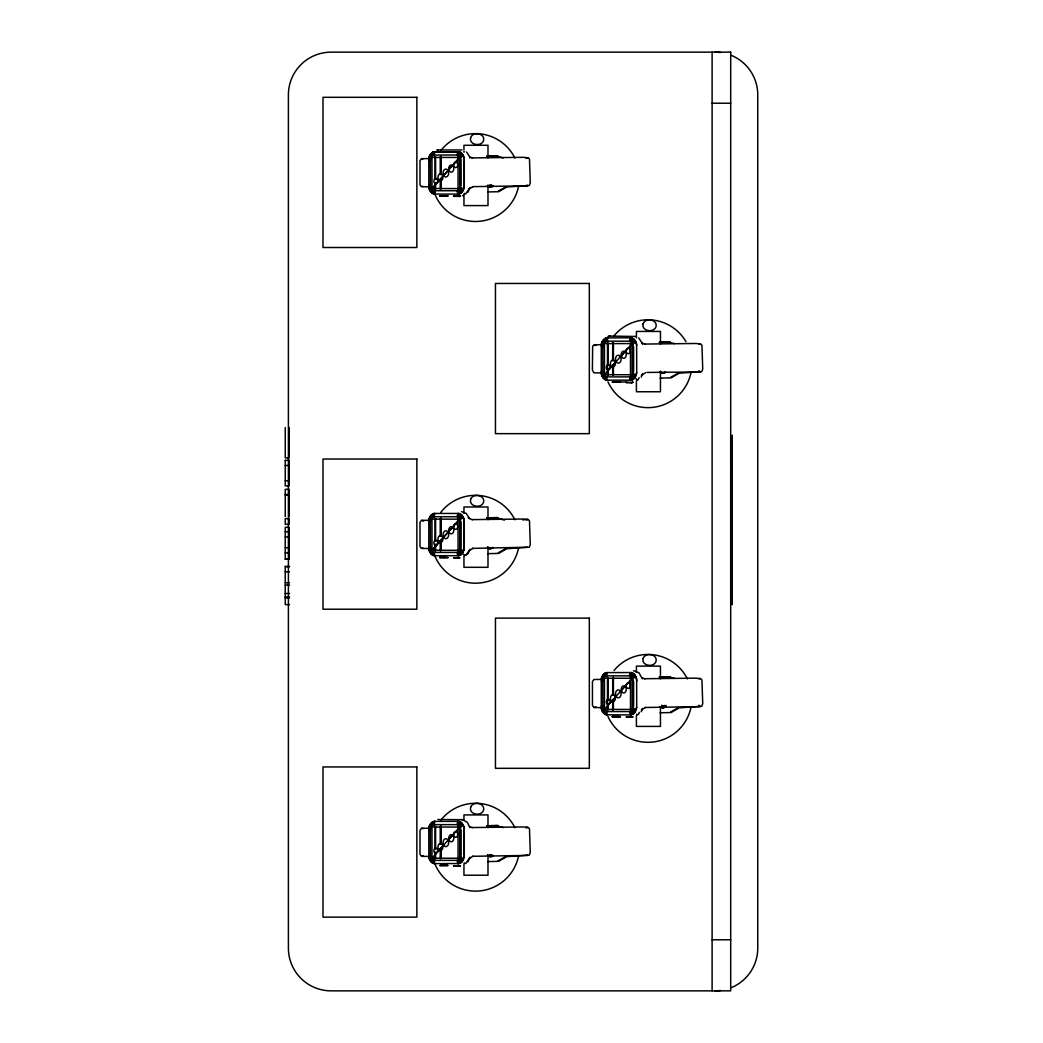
<?xml version="1.0" encoding="UTF-8"?>
<svg xmlns="http://www.w3.org/2000/svg" width="1043" height="1043" viewBox="0 0 1043 1043"><rect width="100%" height="100%" fill="white"/><g stroke="black" fill="none" stroke-linecap="round" stroke-linejoin="round"><path stroke-width="1.5" d="M435.009 194.089L434.162 194.011A8.787 6.219 -90 0 1 428.816 186.449L428.816 159.305A8.787 6.219 90 0 1 434.162 151.73L458.894 151.73A8.787 6.219 90 0 1 464.252 159.305L464.304 185.25L463.418 189.643L461.162 192.825L458.046 194.089L435.009 194.089L435.022 182.616M435.022 179.37L435.035 156.619M430.394 521.461C426.092 520.679 431.919 512.726 435.009 513.469L458.894 513.443A8.787 6.219 90 0 1 464.252 521.018L464.252 548.149A8.787 6.219 -90 0 1 458.894 555.723L435.009 555.71A5.345 3.781 -87.3 0 1 434.292 552.438L431.867 551.317L430.394 547.718L430.355 522.321L431.489 518.332L434.318 516.728L457.199 516.728L459.233 517.458L461.149 522.321L461.149 546.845L460.028 550.847L457.199 552.438L434.318 552.438M435.009 550.834L435.022 544.329M435.022 541.082L435.035 518.332M464.187 856.068L462.44 861.088L458.894 863.552L435.009 863.63A5.345 3.781 -87.3 0 1 434.292 860.371L431.867 859.236L430.394 855.638L430.355 830.254L431.489 826.252L434.318 824.648L457.199 824.648L459.233 825.391L461.149 830.254L461.149 854.778L460.028 858.767L457.199 860.371L434.318 860.371M435.009 858.754L435.022 852.261M435.022 849.015L435.035 826.265M607.469 380.252L606.622 380.174A8.787 6.219 -90 0 1 601.276 372.599L601.276 345.468A8.787 6.219 90 0 1 606.622 337.893L630.507 337.815L633.622 339.079L635.878 342.26A8.696 6.154 -90 0 1 636.647 345.481L636.712 372.599A8.787 6.219 -90 0 1 631.354 380.174L607.469 380.16A5.345 3.781 -87.3 0 1 606.752 376.888L604.327 375.754L602.854 372.168L602.815 346.771L603.949 342.769L606.765 341.178L629.659 341.178L631.693 341.908L633.609 346.771L633.609 371.295L632.475 375.297L629.659 376.888L606.765 376.888M607.469 375.284L607.495 337.815M630.259 675.903A5.358 3.755 -79.5 0 1 631.354 672.67L633.622 673.752L635.878 676.933A8.696 6.154 -90 0 1 636.647 680.14L636.712 707.271L634.287 713.021L630.507 714.924L607.469 714.82A5.345 3.781 -87.3 0 1 606.752 711.561L604.327 710.426L602.854 706.828L602.815 681.444L603.949 677.442L606.765 675.838L629.659 675.838L631.693 676.581L633.609 681.444L633.609 705.968L632.475 709.957L629.659 711.561L606.765 711.561M607.469 709.957L607.495 677.455M606.752 675.838A5.345 3.781 87.3 0 1 607.482 672.592L606.622 672.566A8.787 6.219 90 0 0 601.276 680.127L601.276 707.271A8.787 6.219 -90 0 0 606.622 714.846L607.469 714.924M613.323 375.284L613.323 367.136M613.336 360.63L613.336 342.704L613.336 360.63M613.323 709.957L613.323 701.809M613.336 695.29L613.336 677.376L613.336 695.29M430.355 160.609L431.15 157.141L433.692 155.068L457.199 155.016L459.65 156.15L461.11 159.748L461.149 185.132L459.65 189.604L457.199 190.739L434.318 190.739L432.284 189.995L430.394 186.006L430.355 160.609L428.829 160.505M435.009 555.802L434.162 555.723A8.787 6.219 -90 0 1 428.816 548.149L428.816 521.018A8.787 6.219 90 0 1 434.162 513.443L435.035 513.469A5.345 3.781 87.3 0 0 434.292 516.728M435.009 863.734L434.162 863.656A8.787 6.219 -90 0 1 428.816 856.081L428.816 828.937A8.787 6.219 90 0 1 434.162 821.376L458.894 821.376A8.787 6.219 90 0 1 464.252 828.937L464.252 856.081A8.787 6.219 -90 0 1 458.894 863.656A5.358 3.755 79.5 0 1 457.799 860.319M606.139 341.23A5.358 3.755 79.5 0 1 606.648 337.997C603.597 337.841 598.447 346.654 602.815 346.771M433.679 155.068A5.358 3.755 79.5 0 1 434.188 151.835C431.528 151.809 426.222 159.149 430.394 159.748M434.292 824.648A5.345 3.781 87.3 0 1 435.022 821.402C431.958 820.606 426.079 828.611 430.394 829.381M636.647 372.586L634.9 377.605L631.354 380.082A5.358 3.755 79.5 0 1 630.259 376.836M606.139 675.903A5.358 3.755 79.5 0 1 606.648 672.67C603.988 672.631 598.682 679.971 602.854 680.571M469.937 187.571L467.994 192.186M469.937 549.283L467.994 553.898M469.937 857.216L467.994 861.831M642.397 708.406L641.236 711.795M642.384 373.863L641.236 377.123M639.255 377.709L637.599 380.252L636.113 378.739M638.968 713.438L639.255 712.382M457.799 552.386A5.358 3.755 79.5 0 0 458.894 555.619L462.44 553.155L464.031 549.257L464.187 521.031A8.696 6.154 -90 0 0 463.418 517.81L461.827 515.268L458.894 513.534A5.358 3.755 -79.5 0 0 457.799 516.78M464.617 555.619L466.508 554.315M437.395 544.172L436.261 545.411A2.66 1.877 -90 0 1 433.888 542.842A2.66 1.877 -90 0 1 436.261 540.274A2.66 1.877 -90 0 1 437.395 544.172L459.728 519.14L431.985 519.14L431.985 550.3L459.728 550.3L459.728 519.14L431.971 550.248L437.33 544.29M609.855 368.609L608.721 369.848A2.66 1.877 -90 0 1 606.348 367.279A2.66 1.877 -90 0 1 608.721 364.711A2.66 1.877 -90 0 1 609.855 368.609L615.292 362.56L615.057 361.765A3.507 2.477 -90 0 0 611.159 361.034A3.507 2.477 -90 0 0 611.667 366.562L612.267 366.914A3.507 2.477 -90 0 0 615.305 362.612M437.395 852.092L436.261 853.33A2.66 1.877 -90 0 1 433.888 850.762A2.66 1.877 -90 0 1 436.261 848.194A2.66 1.877 -90 0 1 437.395 852.092L442.832 846.042M609.855 703.282L608.721 704.52A2.66 1.877 -90 0 1 606.348 701.952A2.66 1.877 -90 0 1 608.721 699.384A2.66 1.877 -90 0 1 609.855 703.282L615.292 697.232M666.06 705.381C665.212 707.975 661.536 708.875 659.854 706.541M459.481 557.731L460.041 557.731M631.941 716.854L627.026 716.919M466.13 555.124L469.35 550.378L468.946 550.939L473.027 548.266M641.81 374.828L641.406 375.389L645.487 372.716M641.81 709.501L641.406 710.061L645.487 707.389M459.989 196.097L459.311 196.253M632.501 382.181L631.745 382.638M459.989 865.729L459.311 865.899M632.449 716.919L631.523 717.089M459.35 196.214L454.565 196.097M459.35 865.859L454.565 865.729M447.955 557.47L446.873 557.523M460.445 196.097L459.546 196.475L460.511 196.019M632.853 382.181L632.019 382.585M460.445 865.729L459.546 866.107L460.511 865.664M632.788 716.919L632.019 717.258M621.315 355.806L626.348 350.148M448.855 839.276L453.888 833.618M621.315 690.479L626.348 684.808M632.188 343.59L604.432 374.698L632.188 374.75L632.188 343.59L604.445 343.59L604.445 374.75M431.971 858.167L459.728 827.06L431.985 827.06L431.985 858.233L459.728 858.233L459.728 827.06M604.432 709.357L632.188 678.25L604.445 678.25L604.445 709.423L632.188 709.423L632.188 678.25M632.971 382.181L632.175 382.638M632.905 716.919L632.149 717.193M423.406 855.547L421.437 856.303L419.99 854.243L419.99 830.371L421.437 828.311L429.507 828.207M595.866 706.737L593.897 707.506L592.45 705.433L592.45 681.574L593.897 679.501L602.711 679.397M638.59 714.246L637.599 714.924L636.569 714.22M665.956 706.541L663.192 708.067L660.362 706.672M493 185.589L491.253 186.919L489.206 186.971M665.46 371.751L663.713 373.081L661.666 373.133M493 547.301L491.253 548.631L489.206 548.683M493 855.234L490.731 856.877L487.394 855.351M631.706 717.154L626.973 717.271M606.139 376.836A5.358 3.755 -79.5 0 0 606.648 380.069C603.988 380.108 598.682 372.755 602.854 372.168M433.679 860.319A5.358 3.755 -79.5 0 0 434.188 863.552C431.528 863.578 426.222 856.238 430.394 855.638M526.65 158.119L527.68 157.715L525.724 157.988M699.11 344.281L700.14 343.864M526.65 519.831L527.68 519.414L522.726 519.909M699.11 678.954L700.14 678.537M526.65 827.764L527.68 827.347L525.724 827.634M422.989 186.371L420.942 186.371L419.99 184.598L419.99 160.739L421.437 158.666L429.507 158.562M422.989 548.083L420.942 548.083L419.99 546.31L419.99 522.452L421.437 520.379L429.507 520.274M498.15 191.195L506.129 186.697M670.61 377.357L678.589 372.859M498.15 552.907L506.129 548.409M670.61 712.03L678.589 707.532M498.15 860.84L506.129 856.342M492.7 186.528L489.702 187.101L487.394 185.719M665.16 372.69L662.162 373.251L659.854 371.869M492.7 548.24L489.702 548.801L487.394 547.432M491.748 856.681L492.7 856.173M473.027 186.554L468.946 189.226L469.35 188.666L465.66 193.92L464.109 193.398M473.027 856.199L468.946 858.858L469.35 858.311L465.66 863.565L464.109 863.03M463.522 151.835L464.578 151.848M462.544 195.719L463.496 195.458M607.873 336.459L609.386 336.133M472.57 186.658L527.745 185.81L526.806 185.067M472.57 548.37L527.25 547.236M645.03 707.48L700.205 706.632L698.927 705.29M472.57 856.29L527.745 855.443L526.806 854.699M430.394 186.006C426.209 186.775 431.815 194.676 435.009 193.998A5.345 3.781 -87.3 0 1 434.292 190.739M602.711 344.725L594.432 344.725L592.659 346.198L592.385 370.004L593.897 372.833L602.711 372.925M430.394 547.718C426.326 548.318 431.437 555.58 434.175 555.632A5.358 3.755 -79.5 0 1 433.679 552.386M602.854 706.828C598.982 707.649 603.819 714.651 606.635 714.742A5.358 3.755 -79.5 0 1 606.139 711.509M441.306 557.47L439.755 557.379L446.352 557.431M428.829 185.237L430.355 185.132M428.829 546.949L430.355 546.845M601.289 706.072L602.815 705.968M459.35 196.475L454.018 196.097M627.182 382.638L631.875 382.625L626.413 382.181M459.35 866.107L454.018 865.729M619.333 381.973C624.001 381.608 606.348 382.142 614.888 381.829M496.312 156.059L503.169 157.91M668.772 342.208L674.313 343.564M496.312 517.758L504.486 520.131M668.772 676.881L674.313 678.237M496.312 825.691L503.169 827.555M437.343 149.931L461.984 149.97M609.803 336.094L635.956 336.459M436.926 149.97L437.891 149.879M464.239 160.505L464.252 186.449A8.787 6.219 -90 0 1 458.894 194.011L458.046 193.998A5.345 3.781 87.3 0 1 457.186 190.739M608.825 336.185L610.351 336.042M629.646 711.561A5.345 3.781 87.3 0 0 630.52 714.82L631.354 714.742A8.787 6.219 -90 0 0 636.712 707.271M602.815 371.295L601.329 371.386L601.342 372.586M430.355 854.778L428.829 854.882L428.882 856.068M646.895 372.442L700.205 371.96L698.927 370.63M442.428 865.312C433.966 865.573 451.567 865.103 446.873 865.455M486.859 156.215L497.876 155.889L486.872 156.137M659.319 342.378L670.336 342.039L659.332 342.287M486.859 517.928L497.876 517.602L486.872 517.836M486.859 825.86L497.876 825.521L486.872 825.769M487.642 191.951L498.658 191.703L506.676 187.023L529.309 185.485L530.274 182.929L529.492 159.136L528.214 157.793L523.495 157.324L471.957 157.897M660.102 378.114L671.105 377.866L679.136 373.185L701.756 371.647L702.734 369.092L701.952 345.298L700.674 343.955L695.955 343.486L644.418 344.06M487.642 553.664L498.658 553.416L506.676 548.735L529.309 547.197L530.274 544.642L529.492 520.848L528.214 519.505L523.495 519.036L471.957 519.61M660.102 712.786L671.105 712.538L679.136 707.845L701.756 706.307L702.734 703.751L701.952 679.971L700.674 678.628L695.955 678.159L644.418 678.732M487.642 861.583L498.658 861.349L506.676 856.655L529.309 855.117L530.274 852.561L529.492 828.781L528.214 827.438L523.495 826.956L471.957 827.542M712.108 103.231L730.7 103.231M464.187 159.318A8.696 6.154 -90 0 0 463.418 156.098L461.162 152.917L458.894 151.835L435.035 151.757A5.345 3.781 87.3 0 0 434.292 155.016M421.972 186.775L429.507 186.775M439.703 195.993L447.955 195.993M615.761 381.973L616.961 381.973M619.998 382.025L625.996 382.025M612.163 382.155L620.416 382.155M285.247 460.354L289.12 460.354M730.7 464.813L732.251 464.813M285.247 465.478L289.12 465.478M730.7 469.298L732.251 469.298M285.247 480.745L289.12 480.745M730.7 484.552L732.251 484.552M285.247 494.46L289.12 494.46M285.247 495.021L289.12 495.021M730.7 521.865L732.251 521.865M285.247 531.708L289.12 531.708M730.7 532.256L732.251 532.256M285.247 536.936L289.12 536.936M285.247 547.692L289.12 547.692M421.972 548.488L429.507 548.488M285.247 552.881L289.12 552.881M443.301 557.523L444.501 557.523M439.703 557.705L447.955 557.705M459.389 557.966L454.513 557.731M454.448 558.135L453.549 557.809L459.389 558.188M285.247 559.165L289.12 559.165L289.12 527.315L285.247 527.315L285.247 559.191L289.12 559.191M289.511 566.505L285.247 566.505L285.247 604.627L289.511 604.562M285.247 566.571L289.511 566.597M285.247 571.773L289.511 571.773M730.7 581.016L732.251 581.016M285.247 582.75L289.511 582.75M285.247 585.097L289.511 585.097M285.247 593.506L289.511 593.506M285.247 596.935L289.511 596.935M285.247 597.952L289.511 597.952M730.7 603.962L732.251 603.962M730.7 604.392L732.251 604.392M607.495 672.579L631.354 672.566A8.787 6.219 90 0 1 636.712 680.127L636.699 681.34M594.432 707.597L602.711 707.597M612.163 716.828L620.416 716.828M437.891 819.524L462.544 819.668L467.316 822.353L469.924 827.686M421.972 856.407L429.507 856.407M443.301 865.455L444.501 865.455M439.703 865.638L447.955 865.638M712.108 939.769L730.7 939.769M454.383 196.475L453.483 196.019L454.461 196.475M626.843 382.638L626.217 382.429L626.973 382.612M626.009 716.919L626.478 716.919M454.383 866.107L453.483 865.664L454.461 866.107M430.355 522.321L428.829 522.217M602.815 681.444L601.394 681.353M430.355 830.254L428.829 830.15M617.678 381.764L618.812 381.881M445.218 865.247L446.352 865.364M446.873 195.81L447.955 195.758L439.755 195.784L446.352 195.719M619.333 716.645L620.416 716.593L612.163 716.554L618.812 716.554M630.507 337.906L631.354 337.893A8.787 6.219 90 0 1 636.712 345.468M461.58 511.644L466.208 513.417L469.637 518.606L472.414 519.714M633.479 670.714L639.033 672.839L642.384 678.876M461.58 819.576L462.544 819.668M489.206 856.603L490.236 856.759M421.972 158.562L422.989 158.966M602.854 345.898L601.394 345.507M594.432 344.725L595.866 345.585M421.972 520.274L423.406 521.135M421.972 828.207L422.989 828.598M464.187 828.95A8.696 6.154 -90 0 0 463.418 825.743L461.162 822.562L458.894 821.467A5.358 3.755 -79.5 0 0 457.799 824.713M472.414 158.001L469.676 156.906L466.573 152.004M644.874 344.164L642.136 343.069L638.668 337.867M644.874 678.837L642.136 677.741M472.414 827.647L469.676 826.551M469.676 518.619L468.229 517.706M487.902 185.837L488.737 186.619M660.362 371.999L661.197 372.781M487.902 547.549L488.737 548.331M487.902 855.482L488.737 856.251M463.653 554.289L464.109 555.111M642.097 343.043L642.384 344.203M469.637 156.893L469.924 158.041M732.251 435.166L732.251 604.549M712.108 52.15L712.108 990.85M660.454 344.138L660.454 331.439L636.413 331.439L636.413 337.789M660.454 371.112L660.454 391.751L636.413 391.751L636.413 380.643M660.454 678.81L660.454 666.112L636.413 666.112L636.413 672.461M660.454 707.376L660.454 726.41L636.413 726.41L636.413 715.302M630.507 342.782L630.507 375.284M630.507 380.16L630.507 380.252A5.345 3.781 87.3 0 1 629.646 376.888M630.507 672.487L630.507 672.579A5.345 3.781 -87.3 0 0 629.646 675.838M630.507 677.455L630.507 709.957M613.336 367.136L613.336 375.284M613.336 701.809L613.336 709.957M612.684 343.004L612.684 360.709M612.684 365.545L612.684 375.206M612.684 677.676L612.684 695.381M612.684 700.218L612.684 709.866M608.056 343.004L608.056 365.545M608.056 368.766L608.056 375.206M608.056 677.676L608.056 700.218M608.056 703.438L608.056 709.866M487.994 157.975L487.994 145.277L463.952 145.277L463.952 150.049M487.994 184.95L487.994 205.588L463.952 205.588L463.952 194.48M487.994 519.688L487.994 506.989L463.952 506.989L463.952 513.339M487.994 546.662L487.994 567.301L463.952 567.301L463.952 556.193M487.994 827.62L487.994 814.922L463.952 814.922L463.952 819.681M487.994 854.595L487.994 875.22L463.952 875.22L463.952 864.112M464.239 830.15L464.239 854.882M458.046 151.652L458.046 151.757A5.345 3.781 -87.3 0 0 457.186 155.016M458.046 156.619L458.046 194.089M458.046 513.365L458.046 513.469A5.345 3.781 -87.3 0 0 457.186 516.728M458.046 518.332L458.046 550.834M458.046 555.71L458.046 555.802A5.345 3.781 87.3 0 1 457.186 552.438M458.046 821.297L458.046 821.389A5.345 3.781 -87.3 0 0 457.186 824.648M458.046 826.265L458.046 863.734M445.218 555.802L445.218 557.327M440.224 156.841L440.224 174.559M440.224 179.383L440.224 189.044M440.224 518.554L440.224 536.258M440.224 541.095L440.224 550.756M440.172 555.802L440.172 557.327M440.224 826.486L440.224 844.191M440.224 849.015L440.224 858.676M435.596 156.841L435.596 179.383M435.596 182.603L435.596 189.044M435.596 518.554L435.596 541.095M435.596 544.316L435.596 550.756M435.596 826.486L435.596 849.015M435.596 852.235L435.596 858.676M289.12 427.565L289.12 457.838L285.247 457.825L285.247 427.565M289.12 460.289L289.12 485.895L285.247 485.895L285.247 460.289M289.12 516.585L289.12 489.363L285.247 489.363L285.247 516.585M633.088 343.903A5.032 1.786 -22.2 0 1 633.662 343.473M632.801 343.303A5.358 2.308 -28.5 0 1 635.435 341.322M632.462 342.769A5.358 2.686 -35.3 0 1 634.9 340.461M634.366 374.072A5.072 1.369 16.3 0 1 633.31 373.537M634.561 342.912A5.697 2.021 -22.2 0 1 635.878 342.26M635.33 375.545A5.254 1.851 22.2 0 1 633.088 374.163M606.752 341.178A5.345 3.781 87.3 0 1 607.482 337.919M630.741 341.374A5.358 3.664 -69.2 0 1 632.149 338.219M631.224 341.596A5.358 3.507 -59.6 0 1 632.905 338.584M629.646 341.178A5.345 3.781 -87.3 0 1 630.52 337.919M630.259 341.23A5.358 3.755 -79.5 0 1 631.354 337.997M632.084 342.3A5.358 3.012 -42.7 0 1 634.3 339.718M631.667 341.908A5.358 3.285 -50.8 0 1 633.622 339.092M603.323 343.903A5.358 1.89 22.2 0 1 602.124 342.26M603.597 343.303A5.358 2.308 28.5 0 1 602.567 341.322M602.932 345.207A5.358 0.978 10.7 0 1 601.511 344.359M603.102 344.529A5.358 1.447 16.3 0 1 601.772 343.29M603.936 342.769A5.358 2.686 35.3 0 1 603.102 340.461M604.301 342.3A5.358 3.012 42.7 0 1 603.701 339.718M605.644 341.374A5.358 3.664 69.2 0 1 605.853 338.219M604.718 341.908A5.358 3.285 50.8 0 1 604.366 339.092M605.175 341.596A5.358 3.507 59.6 0 1 605.096 338.584M601.772 374.776A5.358 1.447 -16.3 0 1 603.102 373.537M601.511 373.707A5.358 0.978 -10.7 0 1 602.932 372.859M603.102 377.592A5.358 2.686 -35.3 0 1 603.936 375.297M602.567 376.745A5.358 2.308 -28.5 0 1 603.597 374.763M635.435 376.745A5.358 2.308 28.5 0 1 632.801 374.763M634.9 377.592A5.358 2.686 35.3 0 1 632.462 375.297M634.3 378.348A5.358 3.012 42.7 0 1 632.084 375.754M633.622 378.974A5.358 3.285 50.8 0 1 631.667 376.158M632.905 379.483A5.358 3.507 59.6 0 1 631.224 376.471M632.149 379.848A5.358 3.664 69.2 0 1 630.741 376.692M605.853 379.848A5.358 3.664 -69.2 0 1 605.644 376.692M605.096 379.483A5.358 3.507 -59.6 0 1 605.175 376.471M604.366 378.974A5.358 3.285 -50.8 0 1 604.718 376.158M603.701 378.348A5.358 3.012 -42.7 0 1 604.301 375.754M602.124 375.793A5.358 1.89 -22.2 0 1 603.323 374.163M691.066 372.299A43.936 43.936 0 0 1 607.965 381.855M614.027 335.833A43.936 43.936 0 0 1 686.02 341.752M491.175 185.25A2.594 1.943 -90 0 1 490.158 185.25M460.628 157.741A5.032 1.786 -22.2 0 1 461.202 157.31M460.341 157.141A5.358 2.308 -28.5 0 1 462.975 155.159M460.002 156.619A5.358 2.686 -35.3 0 1 462.44 154.312M458.894 193.907A5.358 3.755 79.5 0 1 457.799 190.673M461.906 187.909A5.072 1.369 16.3 0 1 460.85 187.375M462.101 156.75A5.697 2.021 -22.2 0 1 463.418 156.098M462.87 189.396A5.254 1.851 22.2 0 1 460.628 188.014M458.294 155.211A5.358 3.664 -69.2 0 1 459.689 152.056M458.764 155.433A5.358 3.507 -59.6 0 1 460.445 152.421M457.799 155.068A5.358 3.755 -79.5 0 1 458.894 151.835M459.637 156.15A5.358 3.012 -42.7 0 1 461.84 153.556M459.22 155.746A5.358 3.285 -50.8 0 1 461.162 152.93M430.863 157.741A5.358 1.89 22.2 0 1 429.664 156.111M431.137 157.141A5.358 2.308 28.5 0 1 430.107 155.159M430.472 159.044A5.358 0.978 10.7 0 1 429.051 158.197M430.642 158.38A5.358 1.447 16.3 0 1 429.312 157.128M431.476 156.619A5.358 2.686 35.3 0 1 430.642 154.312M431.854 156.15A5.358 3.012 42.7 0 1 431.241 153.556M433.197 155.211A5.358 3.664 69.2 0 1 433.393 152.056M432.271 155.746A5.358 3.285 50.8 0 1 431.919 152.93M432.715 155.433A5.358 3.507 59.6 0 1 432.636 152.421M429.312 188.614A5.358 1.447 -16.3 0 1 430.642 187.375M429.051 187.544A5.358 0.978 -10.7 0 1 430.472 186.697M434.188 193.907A5.358 3.755 -79.5 0 1 433.679 190.673M430.642 191.443A5.358 2.686 -35.3 0 1 431.476 189.135M430.107 190.582A5.358 2.308 -28.5 0 1 431.137 188.6M462.975 190.582A5.358 2.308 28.5 0 1 460.341 188.6M462.44 191.443A5.358 2.686 35.3 0 1 460.002 189.135M461.84 192.186A5.358 3.012 42.7 0 1 459.637 189.604M461.162 192.825A5.358 3.285 50.8 0 1 459.22 189.995M460.445 193.32A5.358 3.507 59.6 0 1 458.764 190.308M459.689 193.685A5.358 3.664 69.2 0 1 458.294 190.543M433.393 193.685A5.358 3.664 -69.2 0 1 433.197 190.543M432.636 193.32A5.358 3.507 -59.6 0 1 432.715 190.308M431.919 192.825A5.358 3.285 -50.8 0 1 432.271 189.995M431.241 192.186A5.358 3.012 -42.7 0 1 431.854 189.604M429.664 189.643A5.358 1.89 -22.2 0 1 430.863 188.014M491.657 185.015A2.66 1.995 -90 0 1 489.675 185.015M518.606 186.136A43.936 43.936 0 0 1 434.931 194.363M440.667 150.805A43.936 43.936 0 0 1 514.916 158.106M715.029 52.15A42.724 42.724 0 0 1 720.609 52.515M731.378 55.396A42.724 42.724 0 0 1 757.753 94.874L757.753 948.126A42.724 42.724 0 0 1 731.378 987.604M720.609 990.485A42.724 42.724 0 0 1 715.029 990.85M460.628 519.453A5.032 1.786 -22.2 0 1 461.202 519.023M460.341 518.853A5.358 2.308 -28.5 0 1 462.975 516.872M460.002 518.332A5.358 2.686 -35.3 0 1 462.44 516.024M461.906 549.622A5.072 1.369 16.3 0 1 460.85 549.087M462.101 518.462A5.697 2.021 -22.2 0 1 463.418 517.81M462.87 551.108A5.254 1.851 22.2 0 1 460.628 549.726M458.294 516.924A5.358 3.664 -69.2 0 1 459.689 513.769M458.764 517.145A5.358 3.507 -59.6 0 1 460.445 514.134M433.679 516.78A5.358 3.755 79.5 0 1 434.188 513.547M459.637 517.863A5.358 3.012 -42.7 0 1 461.84 515.268M459.22 517.458A5.358 3.285 -50.8 0 1 461.162 514.642M430.863 519.453A5.358 1.89 22.2 0 1 429.664 517.823M431.137 518.853A5.358 2.308 28.5 0 1 430.107 516.872M430.472 520.757A5.358 0.978 10.7 0 1 429.051 519.909M430.642 520.092A5.358 1.447 16.3 0 1 429.312 518.84M431.476 518.332A5.358 2.686 35.3 0 1 430.642 516.024M431.854 517.863A5.358 3.012 42.7 0 1 431.241 515.268M433.197 516.924A5.358 3.664 69.2 0 1 433.393 513.769M432.271 517.458A5.358 3.285 50.8 0 1 431.919 514.642M432.715 517.145A5.358 3.507 59.6 0 1 432.636 514.134M429.312 550.326A5.358 1.447 -16.3 0 1 430.642 549.087M429.051 549.257A5.358 0.978 -10.7 0 1 430.472 548.409M430.642 553.155A5.358 2.686 -35.3 0 1 431.476 550.847M430.107 552.295A5.358 2.308 -28.5 0 1 431.137 550.313M462.975 552.295A5.358 2.308 28.5 0 1 460.341 550.313M462.44 553.155A5.358 2.686 35.3 0 1 460.002 550.847M461.84 553.898A5.358 3.012 42.7 0 1 459.637 551.317M461.162 554.537A5.358 3.285 50.8 0 1 459.22 551.708M460.445 555.032A5.358 3.507 59.6 0 1 458.764 552.021M459.689 555.398A5.358 3.664 69.2 0 1 458.294 552.255M433.393 555.398A5.358 3.664 -69.2 0 1 433.197 552.255M432.636 555.032A5.358 3.507 -59.6 0 1 432.715 552.021M431.919 554.537A5.358 3.285 -50.8 0 1 432.271 551.708M431.241 553.898A5.358 3.012 -42.7 0 1 431.854 551.317M429.664 551.356A5.358 1.89 -22.2 0 1 430.863 549.726M518.606 547.849A43.936 43.936 0 0 1 434.931 556.075M440.667 512.517A43.936 43.936 0 0 1 514.916 519.818M664.495 705.407A2.594 1.943 -90 0 1 661.757 705.407M633.088 678.563A5.032 1.786 -22.2 0 1 633.662 678.146M632.801 677.976A5.358 2.308 -28.5 0 1 635.435 675.994M632.462 677.442A5.358 2.686 -35.3 0 1 634.9 675.134M631.354 714.742A5.358 3.755 79.5 0 1 630.259 711.509M634.366 708.745A5.072 1.369 16.3 0 1 633.31 708.197M634.561 677.585A5.697 2.021 -22.2 0 1 635.878 676.933M635.33 710.218A5.254 1.851 22.2 0 1 633.088 708.836M630.741 676.033A5.358 3.664 -69.2 0 1 632.149 672.891M631.224 676.268A5.358 3.507 -59.6 0 1 632.905 673.256M632.084 676.972A5.358 3.012 -42.7 0 1 634.3 674.391M631.667 676.581A5.358 3.285 -50.8 0 1 633.622 673.752M603.323 678.563A5.358 1.89 22.2 0 1 602.124 676.933M603.597 677.976A5.358 2.308 28.5 0 1 602.567 675.994M602.932 679.88A5.358 0.978 10.7 0 1 601.511 679.032M603.102 679.202A5.358 1.447 16.3 0 1 601.772 677.963M603.936 677.442A5.358 2.686 35.3 0 1 603.102 675.134M604.301 676.972A5.358 3.012 42.7 0 1 603.701 674.391M605.644 676.033A5.358 3.664 69.2 0 1 605.853 672.891M604.718 676.581A5.358 3.285 50.8 0 1 604.366 673.752M605.175 676.268A5.358 3.507 59.6 0 1 605.096 673.256M601.772 709.449A5.358 1.447 -16.3 0 1 603.102 708.197M601.511 708.38A5.358 0.978 -10.7 0 1 602.932 707.532M603.102 712.265A5.358 2.686 -35.3 0 1 603.936 709.957M602.567 711.417A5.358 2.308 -28.5 0 1 603.597 709.436M635.435 711.417A5.358 2.308 28.5 0 1 632.801 709.436M634.9 712.265A5.358 2.686 35.3 0 1 632.462 709.957M634.3 713.021A5.358 3.012 42.7 0 1 632.084 710.426M633.622 713.647A5.358 3.285 50.8 0 1 631.667 710.831M632.905 714.155A5.358 3.507 59.6 0 1 631.224 711.143M632.149 714.52A5.358 3.664 69.2 0 1 630.741 711.365M605.853 714.52A5.358 3.664 -69.2 0 1 605.644 711.365M605.096 714.155A5.358 3.507 -59.6 0 1 605.175 711.143M604.366 713.647A5.358 3.285 -50.8 0 1 604.718 710.831M603.701 713.021A5.358 3.012 -42.7 0 1 604.301 710.426M602.124 710.466A5.358 1.89 -22.2 0 1 603.323 708.836M664.117 705.837A2.66 1.995 -90 0 1 661.731 705.433M691.066 706.971A43.936 43.936 0 0 1 607.965 716.515M614.027 670.506A43.936 43.936 0 0 1 687.376 678.941M460.628 827.373A5.032 1.786 -22.2 0 1 461.202 826.943M460.341 826.786A5.358 2.308 -28.5 0 1 462.975 824.804M460.002 826.252A5.358 2.686 -35.3 0 1 462.44 823.944M458.06 863.63A5.345 3.781 87.3 0 1 457.186 860.371M461.906 857.555A5.072 1.369 16.3 0 1 460.85 857.007M462.101 826.395A5.697 2.021 -22.2 0 1 463.418 825.743M462.87 859.028A5.254 1.851 22.2 0 1 460.628 857.646M458.294 824.844A5.358 3.664 -69.2 0 1 459.689 821.701M458.764 825.078A5.358 3.507 -59.6 0 1 460.445 822.067M433.679 824.713A5.358 3.755 79.5 0 1 434.188 821.48M459.637 825.782A5.358 3.012 -42.7 0 1 461.84 823.201M459.22 825.391A5.358 3.285 -50.8 0 1 461.162 822.562M430.863 827.373A5.358 1.89 22.2 0 1 429.664 825.743M431.137 826.786A5.358 2.308 28.5 0 1 430.107 824.804M430.472 828.69A5.358 0.978 10.7 0 1 429.051 827.842M430.642 828.012A5.358 1.447 16.3 0 1 429.312 826.76M431.476 826.252A5.358 2.686 35.3 0 1 430.642 823.944M431.854 825.782A5.358 3.012 42.7 0 1 431.241 823.201M433.197 824.844A5.358 3.664 69.2 0 1 433.393 821.701M432.271 825.391A5.358 3.285 50.8 0 1 431.919 822.562M432.715 825.078A5.358 3.507 59.6 0 1 432.636 822.067M429.312 858.259A5.358 1.447 -16.3 0 1 430.642 857.007M429.051 857.177A5.358 0.978 -10.7 0 1 430.472 856.342M430.642 861.075A5.358 2.686 -35.3 0 1 431.476 858.767M430.107 860.227A5.358 2.308 -28.5 0 1 431.137 858.233M462.975 860.227A5.358 2.308 28.5 0 1 460.341 858.233M462.44 861.075A5.358 2.686 35.3 0 1 460.002 858.767M461.84 861.831A5.358 3.012 42.7 0 1 459.637 859.236M461.162 862.457A5.358 3.285 50.8 0 1 459.22 859.628M460.445 862.965A5.358 3.507 59.6 0 1 458.764 859.953M459.689 863.33A5.358 3.664 69.2 0 1 458.294 860.175M433.393 863.33A5.358 3.664 -69.2 0 1 433.197 860.175M432.636 862.965A5.358 3.507 -59.6 0 1 432.715 859.953M431.919 862.457A5.358 3.285 -50.8 0 1 432.271 859.628M431.241 861.831A5.358 3.012 -42.7 0 1 431.854 859.236M429.664 859.276A5.358 1.89 -22.2 0 1 430.863 857.646M518.606 855.768A43.936 43.936 0 0 1 434.931 864.008M440.667 820.45A43.936 43.936 0 0 1 514.916 827.751M440.863 179.357L440.863 189.122L440.876 179.357M440.876 156.541L440.876 174.468L440.876 156.541M440.863 541.069L440.863 550.834L440.876 541.069M440.876 518.254L440.876 536.18L440.876 518.254M440.863 848.989L440.863 858.767L440.876 848.989M440.876 826.186L440.876 844.1L440.876 826.186M470.628 137.65C468.789 145.003 481.266 147.167 483.548 140.609C485.386 133.243 472.909 131.079 470.628 137.65M470.628 499.362C468.789 506.715 481.266 508.88 483.548 502.322C485.386 494.956 472.909 492.791 470.628 499.362M470.628 807.282C468.789 814.648 481.266 816.799 483.548 810.242C485.386 802.888 472.909 800.724 470.628 807.282M643.088 323.799C641.249 331.166 653.726 333.33 656.008 326.759C657.846 319.406 645.369 317.241 643.088 323.799M643.088 658.472C641.249 665.838 653.726 668.002 656.008 661.431C657.846 654.078 645.369 651.914 643.088 658.472M453.94 163.738L453.796 164.442A2.79 1.969 -90 0 0 455.491 167.571A2.79 1.969 -90 0 0 457.708 165.185A2.79 1.969 -90 0 0 456.013 162.056L455.504 162.056A2.79 1.969 90 0 0 453.94 163.738M453.94 525.45L453.796 526.154A2.79 1.969 -90 0 0 455.491 529.283A2.79 1.969 -90 0 0 457.708 526.898A2.79 1.969 -90 0 0 456.013 523.769L455.504 523.769A2.79 1.969 -90 0 0 453.94 525.45M453.94 833.383L453.796 834.087A2.79 1.969 -90 0 0 455.491 837.216A2.79 1.969 -90 0 0 457.708 834.817A2.79 1.969 -90 0 0 456.013 831.688L455.504 831.688A2.79 1.969 -90 0 0 453.94 833.383M626.4 349.9L626.256 350.604A2.79 1.969 -90 0 0 627.951 353.733A2.79 1.969 -90 0 0 630.168 351.348A2.79 1.969 -90 0 0 628.473 348.219L627.964 348.206A2.79 1.969 90 0 0 626.4 349.9M626.4 684.573L626.256 685.277A2.79 1.969 -90 0 0 627.951 688.406A2.79 1.969 -90 0 0 630.168 686.02A2.79 1.969 -90 0 0 628.473 682.878L627.964 682.878A2.79 1.969 -90 0 0 626.4 684.573M437.395 182.46L436.261 183.698A2.66 1.877 90 0 1 433.888 181.13A2.66 1.877 90 0 1 436.261 178.562A2.66 1.877 90 0 1 437.395 182.46L432.037 188.535L459.728 188.587L459.728 157.428L431.985 157.428L431.985 188.587L459.663 157.428L437.395 182.46M670.336 676.711L659.319 677.05L670.336 676.711M730.7 52.15L331.126 52.15A42.724 42.724 0 0 0 288.403 94.874L288.403 948.126A42.724 42.724 0 0 0 331.126 990.85L730.7 990.85L730.7 52.15M416.861 97.312L322.991 97.312L322.991 247.504L416.861 247.504L416.861 97.312M589.321 283.461L495.451 283.461L495.451 433.653L589.321 433.653L589.321 283.461M416.861 459.024L322.991 459.024L322.991 609.216L416.861 609.216L416.861 459.024M289.12 518.671L285.247 518.671L285.247 524.329L289.12 524.329L289.12 518.671M589.321 618.134L495.451 618.134L495.451 768.326L589.321 768.326L589.321 618.134M416.861 766.944L322.991 766.944L322.991 917.136L416.861 917.136L416.861 766.944M439.807 180.752L439.207 180.4A3.507 2.477 90 0 1 438.699 174.872A3.507 2.477 90 0 1 442.597 175.602L442.845 176.45A3.507 2.477 -90 0 1 439.807 180.752M439.807 542.464L439.207 542.112A3.507 2.477 -90 0 1 438.699 536.584A3.507 2.477 -90 0 1 442.597 537.314L442.845 538.162A3.507 2.477 -90 0 1 439.807 542.464M612.267 701.574L611.667 701.222A3.507 2.477 -90 0 1 611.159 695.707A3.507 2.477 -90 0 1 615.057 696.437L615.305 697.285A3.507 2.477 -90 0 1 612.267 701.574M439.807 850.384L439.207 850.032A3.507 2.477 -90 0 1 438.699 844.517A3.507 2.477 -90 0 1 442.597 845.247L442.845 846.082A3.507 2.477 -90 0 1 439.807 850.384M620.572 356.889L620.077 356.145A3.95 2.79 -90 0 0 616.4 356.315A3.95 2.79 -90 0 0 616.035 361.491L616.53 362.247A3.95 2.79 -90 0 0 620.207 362.077A3.95 2.79 -90 0 0 620.572 356.889M448.112 170.739L447.616 169.983A3.95 2.79 -90 0 0 443.94 170.152A3.95 2.79 -90 0 0 443.575 175.328L444.07 176.084A3.95 2.79 -90 0 0 447.747 175.915A3.95 2.79 -90 0 0 448.112 170.739M620.572 691.561L620.077 690.805A3.95 2.79 -90 0 0 616.4 690.974A3.95 2.79 -90 0 0 616.035 696.163L616.53 696.907A3.95 2.79 -90 0 0 620.207 696.737A3.95 2.79 -90 0 0 620.572 691.561M448.112 532.438L447.616 531.695A3.95 2.79 -90 0 0 443.94 531.865A3.95 2.79 -90 0 0 443.575 537.041L444.07 537.797A3.95 2.79 -90 0 0 447.747 537.627A3.95 2.79 -90 0 0 448.112 532.438M448.112 840.371L447.616 839.615A3.95 2.79 -90 0 0 443.94 839.784A3.95 2.79 -90 0 0 443.575 844.973L444.07 845.717A3.95 2.79 -90 0 0 447.747 845.547A3.95 2.79 -90 0 0 448.112 840.371M621.524 356.523L621.263 355.663A3.572 2.529 -90 0 1 622.176 351.908A3.572 2.529 -90 0 1 624.979 351.647A3.572 2.529 90 0 1 625.5 357.267A3.572 2.529 90 0 1 621.524 356.523M621.524 691.196L621.263 690.336A3.572 2.529 -90 0 1 624.144 685.89A3.572 2.529 -90 0 1 625.787 691.457A3.572 2.529 -90 0 1 621.524 691.196M449.064 170.361L448.803 169.501A3.572 2.529 -90 0 1 449.716 165.746A3.572 2.529 -90 0 1 452.519 165.485A3.572 2.529 90 0 1 453.04 171.104A3.572 2.529 90 0 1 449.064 170.361M449.064 532.073L448.803 531.213A3.572 2.529 -90 0 1 451.684 526.767A3.572 2.529 -90 0 1 453.327 532.347A3.572 2.529 -90 0 1 449.064 532.073M449.064 840.006L448.803 839.146A3.572 2.529 -90 0 1 451.684 834.7A3.572 2.529 -90 0 1 453.327 840.267A3.572 2.529 -90 0 1 449.064 840.006M489.689 854.621A2.594 1.943 -90 0 0 491.644 854.621A2.66 1.995 -90 0 1 489.675 854.647"/></g></svg>
